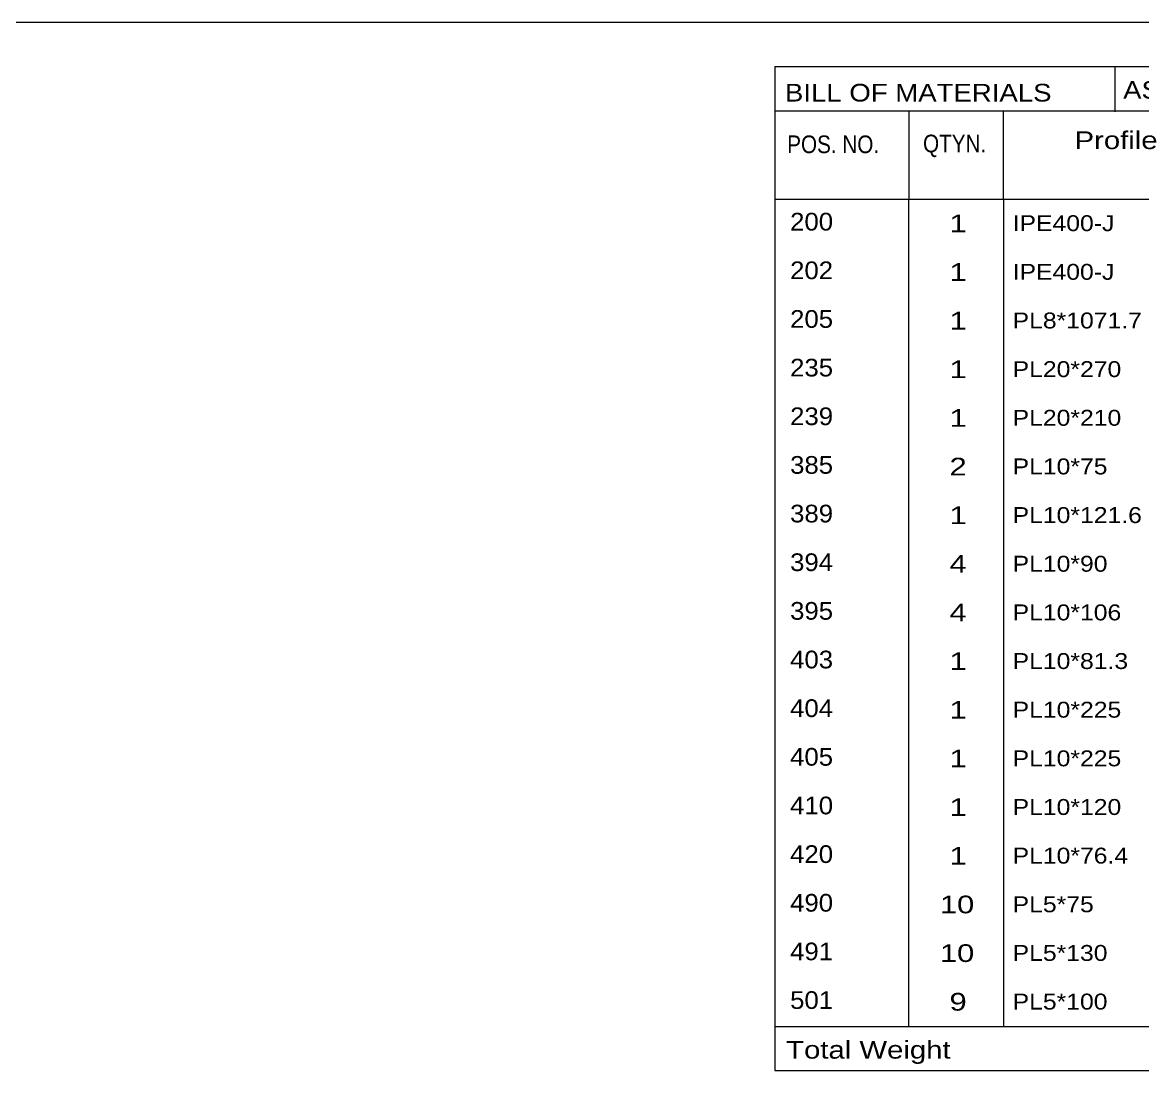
# Model space of a CAD drawing. Header units: millimetres. Extents: x 2 to 1174, y 1 to 825.
# Drawn here: x 895.4 to 1034.7, y 694.6 to 825 of the extents above; entities that cross this region are included whole.
import ezdxf

# ---------------------------------------------------------------- set-up
doc = ezdxf.new("R2010")
doc.units = ezdxf.units.MM
doc.linetypes.add('XKITLINE00', pattern=[0])
doc.layers.add('DrawingSheet', color=5, linetype='Continuous', lineweight=0)
doc.layers.add('OtherObjectType', color=7, linetype='Continuous', lineweight=0)
doc.styles.add('ARIAL_NARROW', font='ARIALN.TTF')

# ---------------------------------------------------------------- blocks, each defined once
blk = doc.blocks.new('*A182')
at = {"layer": 'DrawingSheet', "color": 5, "linetype": 'XKITLINE00', "lineweight": 0}
blk.add_line((1174, 825), (5, 825), dxfattribs=at)
blk = doc.blocks.new('*A188')
at = {"layer": 'OtherObjectType', "color": 7, "linetype": 'XKITLINE00', "lineweight": 0}
for p, q in [((988.98, 819.5), (1164.98, 819.5)), ((988.98, 819.5), (988.98, 808.5)), ((1031.26, 819.42), (1031.26, 813.87)), ((988.98, 814), (1164.98, 814)), ((1005.64, 814), (1005.64, 803)), ((1017.4, 813.98), (1017.4, 803.03)), ((988.98, 808.5), (988.98, 803)), ((988.98, 803), (1164.98, 803)), ((988.98, 803), (988.98, 796.95)), ((1005.63, 803), (1005.63, 796.95)), ((1017.44, 802.99), (1017.44, 796.95)), ((988.98, 796.95), (988.98, 790.9)), ((1005.63, 796.95), (1005.63, 790.9)), ((1017.44, 796.94), (1017.44, 790.9)), ((988.98, 790.9), (988.98, 784.85)), ((1005.63, 790.9), (1005.63, 784.85)), ((1017.44, 790.89), (1017.44, 784.85)), ((988.98, 784.85), (988.98, 778.8)), ((1005.63, 784.85), (1005.63, 778.8)), ((1017.44, 784.84), (1017.44, 778.8)), ((988.98, 778.8), (988.98, 772.75)), ((1005.63, 778.8), (1005.63, 772.75)), ((1017.44, 778.79), (1017.44, 772.75)), ((988.98, 772.75), (988.98, 766.7)), ((1005.63, 772.75), (1005.63, 766.7)), ((1017.44, 772.74), (1017.44, 766.7)), ((988.98, 766.7), (988.98, 760.65)), ((1005.63, 766.7), (1005.63, 760.65)), ((1017.44, 766.69), (1017.44, 760.65)), ((988.98, 760.65), (988.98, 754.6)), ((1005.63, 760.65), (1005.63, 754.6)), ((1017.44, 760.64), (1017.44, 754.6)), ((988.98, 754.6), (988.98, 748.55)), ((1005.63, 754.6), (1005.63, 748.55)), ((1017.44, 754.59), (1017.44, 748.55)), ((988.98, 748.55), (988.98, 742.5)), ((1005.63, 748.55), (1005.63, 742.5)), ((1017.44, 748.54), (1017.44, 742.5)), ((988.98, 742.5), (988.98, 736.45)), ((1005.63, 742.5), (1005.63, 736.45)), ((1017.44, 742.49), (1017.44, 736.45)), ((988.98, 736.45), (988.98, 730.4)), ((1005.63, 736.45), (1005.63, 730.4)), ((1017.44, 736.44), (1017.44, 730.4)), ((988.98, 730.4), (988.98, 724.35)), ((1005.63, 730.4), (1005.63, 724.35)), ((1017.44, 730.39), (1017.44, 724.35)), ((988.98, 724.35), (988.98, 718.3)), ((1005.63, 724.35), (1005.63, 718.3)), ((1017.44, 724.34), (1017.44, 718.3)), ((988.98, 718.3), (988.98, 712.25)), ((1005.63, 718.3), (1005.63, 712.25)), ((1017.44, 718.29), (1017.44, 712.25)), ((988.98, 712.25), (988.98, 706.2)), ((1005.63, 712.25), (1005.63, 706.2)), ((1017.44, 712.24), (1017.44, 706.2)), ((988.98, 706.2), (988.98, 700.15)), ((1005.63, 706.2), (1005.63, 700.15)), ((1017.44, 706.19), (1017.44, 700.15)), ((988.98, 700.15), (1164.98, 700.15)), ((988.98, 700.15), (988.98, 694.65)), ((988.98, 694.65), (1164.98, 694.65))]:
    blk.add_line(p, q, dxfattribs=at)
at = {"layer": 'OtherObjectType', "color": 7, "style": 'ARIAL_NARROW'}
for s, height, width, p in [('ASSEMBLY POS.', 2.2, 1.36, (1032.3, 815.5)), ('BILL OF MATERIALS', 2.2, 1.36, (990.25, 815.16)), ('POS. NO.', 2.2, 1.02, (990.53, 808.74)), ('QTYN.', 2.2, 1.02, (1007.42, 808.84)), ('Profile', 2.2, 1.445, (1026.26, 809.25)), ('200', 2.2, 1.270501, (990.89, 799.12)), ('1', 2.2, 1.525501, (1010.71, 798.91)), ('IPE400-J', 1.98, 1.355501, (1018.56, 799.04)), ('202', 2.2, 1.270501, (990.89, 793.07)), ('1', 2.2, 1.525501, (1010.71, 792.86)), ('IPE400-J', 1.98, 1.355501, (1018.56, 792.99)), ('205', 2.2, 1.270501, (990.89, 787.02)), ('1', 2.2, 1.525501, (1010.71, 786.81)), ('PL8*1071.7', 1.98, 1.355501, (1018.56, 786.94)), ('235', 2.2, 1.270501, (990.89, 780.97)), ('1', 2.2, 1.525501, (1010.71, 780.76)), ('PL20*270', 1.98, 1.355501, (1018.56, 780.89)), ('239', 2.2, 1.270501, (990.89, 774.92)), ('1', 2.2, 1.525501, (1010.71, 774.71)), ('PL20*210', 1.98, 1.355501, (1018.56, 774.84)), ('385', 2.2, 1.270501, (990.89, 768.87)), ('2', 2.2, 1.525501, (1010.71, 768.66)), ('PL10*75', 1.98, 1.355501, (1018.56, 768.79)), ('389', 2.2, 1.270501, (990.89, 762.82)), ('1', 2.2, 1.525501, (1010.71, 762.61)), ('PL10*121.6', 1.98, 1.355501, (1018.56, 762.74)), ('394', 2.2, 1.270501, (990.89, 756.77)), ('4', 2.2, 1.525501, (1010.71, 756.56)), ('PL10*90', 1.98, 1.355501, (1018.56, 756.69)), ('395', 2.2, 1.270501, (990.89, 750.72)), ('4', 2.2, 1.525501, (1010.71, 750.51)), ('PL10*106', 1.98, 1.355501, (1018.56, 750.64)), ('403', 2.2, 1.270501, (990.89, 744.67)), ('1', 2.2, 1.525501, (1010.71, 744.46)), ('PL10*81.3', 1.98, 1.355501, (1018.56, 744.59)), ('404', 2.2, 1.270501, (990.89, 738.62)), ('1', 2.2, 1.525501, (1010.71, 738.41)), ('PL10*225', 1.98, 1.355501, (1018.56, 738.54)), ('405', 2.2, 1.270501, (990.89, 732.57)), ('1', 2.2, 1.525501, (1010.71, 732.36)), ('PL10*225', 1.98, 1.355501, (1018.56, 732.49)), ('410', 2.2, 1.270501, (990.89, 726.52)), ('1', 2.2, 1.525501, (1010.71, 726.31)), ('PL10*120', 1.98, 1.355501, (1018.56, 726.44)), ('420', 2.2, 1.270501, (990.89, 720.47)), ('1', 2.2, 1.525501, (1010.71, 720.26)), ('PL10*76.4', 1.98, 1.355501, (1018.56, 720.39)), ('490', 2.2, 1.270501, (990.89, 714.42)), ('10', 2.2, 1.525501, (1009.51, 714.21)), ('PL5*75', 1.98, 1.355501, (1018.56, 714.34)), ('491', 2.2, 1.270501, (990.89, 708.37)), ('10', 2.2, 1.525501, (1009.51, 708.16)), ('PL5*130', 1.98, 1.355501, (1018.56, 708.29)), ('501', 2.2, 1.270501, (990.89, 702.32)), ('9', 2.2, 1.525501, (1010.71, 702.11)), ('PL5*100', 1.98, 1.355501, (1018.56, 702.24)), ('Total Weight', 2.2, 1.445, (990.4, 696.14))]:
    blk.add_text(s, height=height, dxfattribs=dict(at, width=width)).set_placement(p)

msp = doc.modelspace()

# ---------------------------------------------------------------- block references
at = {"lineweight": 0}
for name in ['*A182', '*A188']:
    msp.add_blockref(name, (0, 0), dxfattribs=at)

doc.saveas('drawing.dxf')
